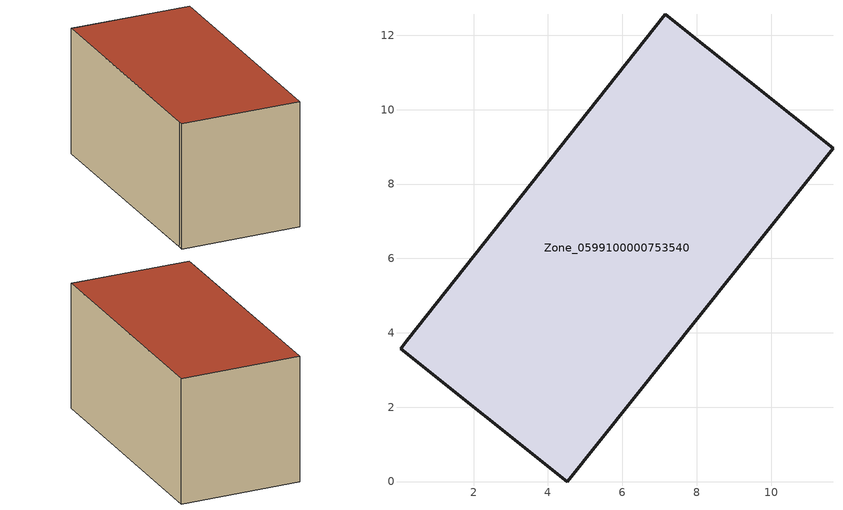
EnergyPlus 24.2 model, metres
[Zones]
Zone_0599100000753540
 floor ground (C_G): 0.2,3.78 7.15,12.56 11.66,8.96 4.51,0 0.03,3.58 z0.66
 wall outside (C_F): 4.51,0 11.66,8.96 7.15,12.56 0.2,3.78 0.03,3.58 4.51,0 z0.66:6.69
 roof outside (C_R): 7.15,12.56 0.2,3.78 0.03,3.58 4.51,0 11.66,8.96 z6.69
[BUILDING]
Pand.0599100000753540: North Axis=0; Terrain=City; Loads Convergence Tolerance Value=0.04; Temperature Convergence Tolerance Value=0.4; Solar Distribution=FullExterior; Maximum Number of Warmup Days=25; Minimum Number of Warmup Days=1
[Site:Location]
Rotterdam.The.Hague.AP_ZH_NLD Design_Conditions: Latitude=51.96; Longitude=4.45; Time Zone=1; Elevation=-4.5
[SITE:GROUNDTEMPERATURE:BUILDINGSURFACE]
18, 18, 18, 18, 18, 18, 18, 18, 18, 18, 18, 18
[MATERIAL] Thermal Absorptance=0.9; Solar Absorptance=0.7; Visible Absorptance=0.7
Name | Roughness | Thickness | Conductivity | Density | Specific Heat
G.TI.2006-2014 | MediumSmooth | 0.15 | 0.06 | 540 | 1210
F.TI.2006-2014 | Rough | 0.3 | 0.12 | 1920 | 840
R.TI.2006-2014 | MediumRough | 0.2 | 0.08 | 1500 | 1000
[CONSTRUCTION]
C_G: G.TI.2006-2014
C_F: F.TI.2006-2014
C_R: R.TI.2006-2014
[ZONE]
Zone_0599100000753540: Type=1; Multiplier=1; Ceiling Height=Autocalculate; Volume=Autocalculate; Floor Area=autocalculate; Part of Total Floor Area=Yes
[ZONEINFILTRATION:DESIGNFLOWRATE]
Infil_Zone_0599100000753540: Zone or ZoneList or Space or SpaceList=Zone_0599100000753540; Schedule=AlwaysOn; Design Flow Rate Calculation Method=Flow/Area; Flow Rate per Floor Area=0.0015; Constant Term Coefficient=1; Temperature Term Coefficient=0; Velocity Term Coefficient=0; Velocity Squared Term Coefficient=0
[HVACTEMPLATE:ZONE:IDEALLOADSAIRSYSTEM]
Zone_0599100000753540: Maximum Heating Supply Air Temperature=50; Minimum Cooling Supply Air Temperature=13; Maximum Heating Supply Air Humidity Ratio=0.0156; Minimum Cooling Supply Air Humidity Ratio=0.0077; Heating Limit=NoLimit; Cooling Limit=NoLimit; Dehumidification Control Type=ConstantSensibleHeatRatio; Cooling Sensible Heat Ratio=0.7; Dehumidification Setpoint=60; Humidification Control Type=None; Humidification Setpoint=30; Outdoor Air Method=None; Outdoor Air Flow Rate per Person=0.00944; Outdoor Air Flow Rate per Zone Floor Area=0; Outdoor Air Flow Rate per Zone=0; Demand Controlled Ventilation Type=None; Outdoor Air Economizer Type=NoEconomizer; Heat Recovery Type=None; Sensible Heat Recovery Effectiveness=0.7; Latent Heat Recovery Effectiveness=0.65
[ZONECONTROL:THERMOSTAT]
ThermostatControl_Zone_0599100000753540: Zone or ZoneList=Zone_0599100000753540; Control Type Schedule=DualSetpointControlType; Control 1=Thermostat_Zone_0599100000753540; Temperature Difference Between Cutout And Setpoint=0
[THERMOSTATSETPOINT:DUALSETPOINT]
Thermostat_Zone_0599100000753540: Heating Setpoint Temperature Schedule=HeatingSetpoint_Zone_0599100000753540; Cooling Setpoint Temperature Schedule=CoolingSetpoint_Zone_0599100000753540
[SCHEDULE:COMPACT]
HeatingSetpoint_Zone_0599100000753540: Through: 12/31, For: AllDays, Until: 24:00, 21
CoolingSetpoint_Zone_0599100000753540: Through: 12/31, For: AllDays, Until: 24:00, 24
DualSetpointControlType: Through: 12/31, For: AllDays, Until: 24:00, 4
AlwaysOn: Through: 12/31, For: AllDays, Until: 24:00, 1
